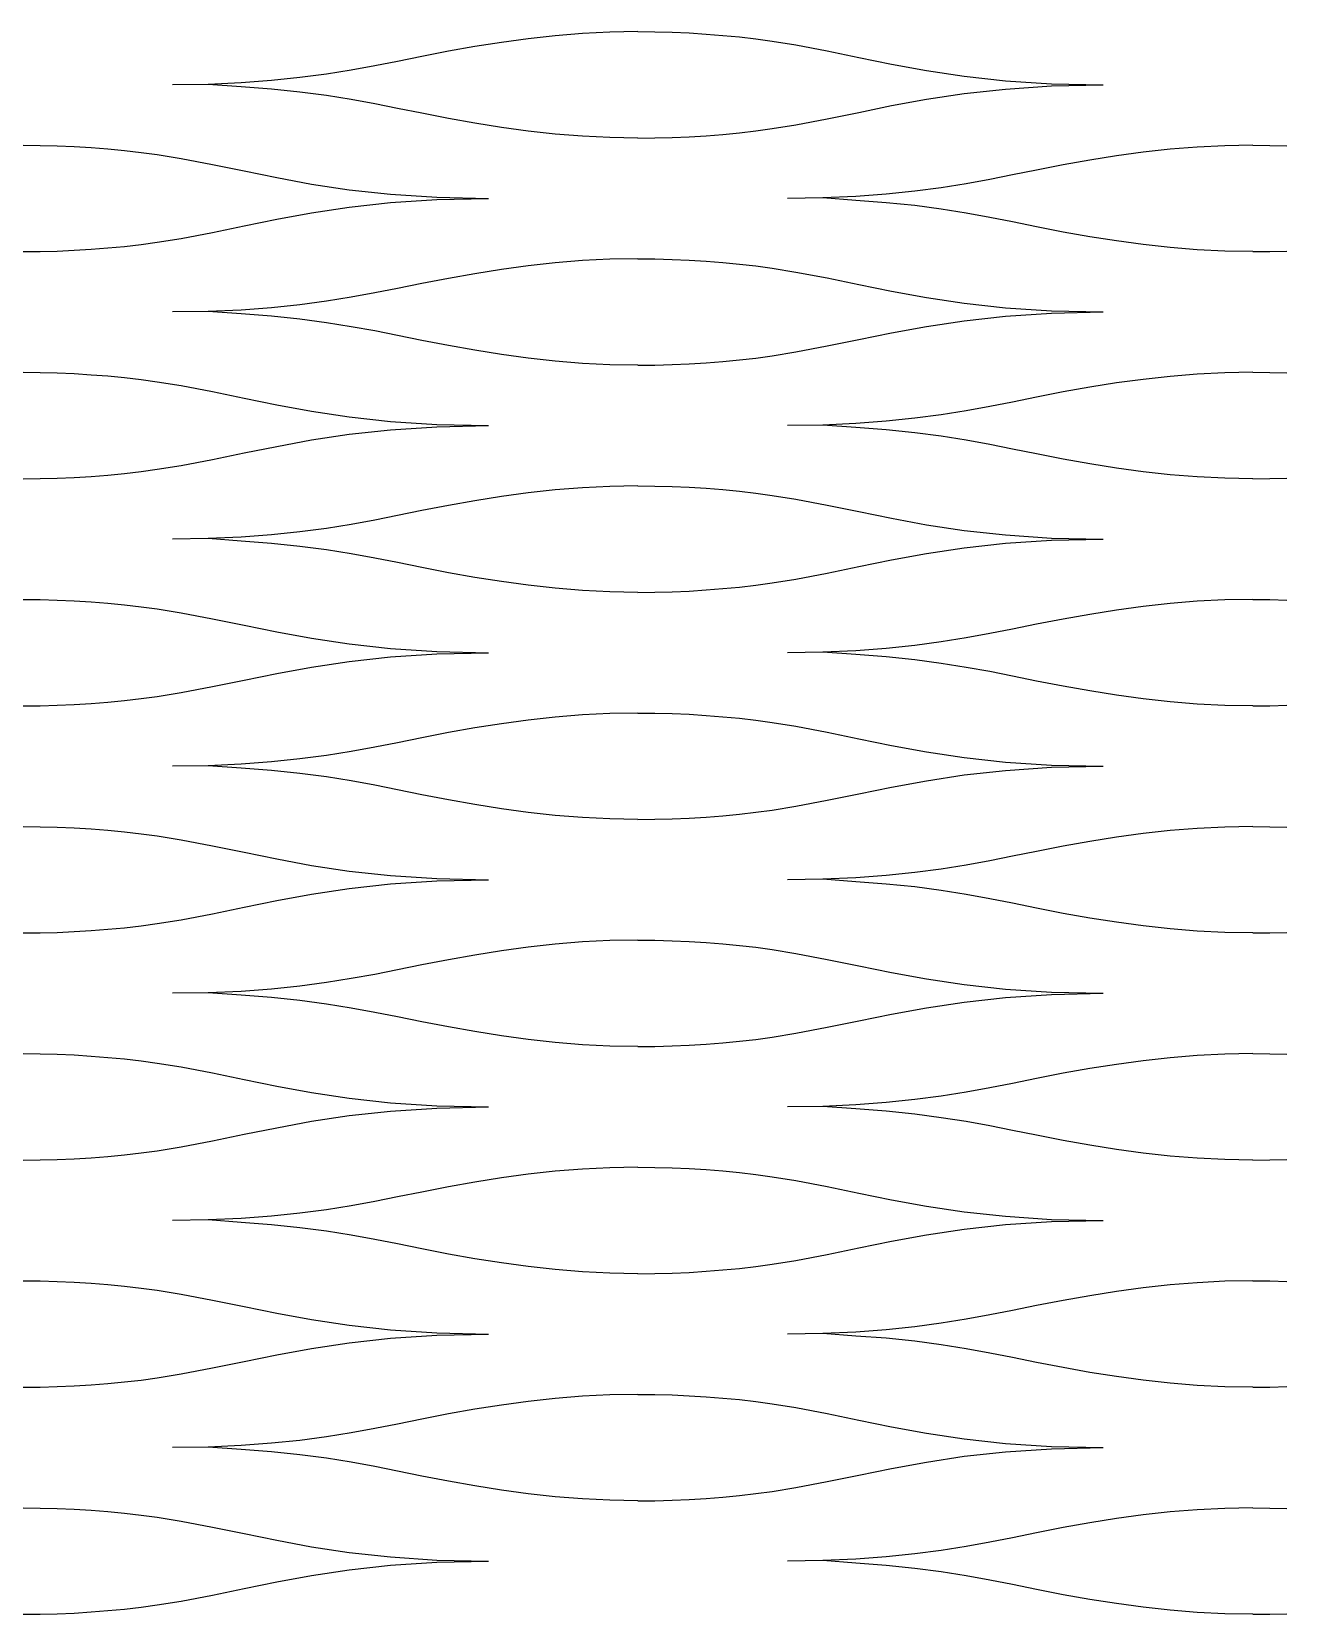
# Model space of a CAD drawing. Extents: x -52 to 52, y -74 to 74.
# Drawn here: x -25.82 to 0.71, y -0.53 to 32.92 of the extents above; entities that cross this region are included whole.
import ezdxf

# ---------------------------------------------------------------- set-up
doc = ezdxf.new("R2010")
doc.units = 0
doc.header["$MEASUREMENT"] = 0
doc.layers.get('0').update_dxf_attribs({"linetype": 'CONTINUOUS'})

msp = doc.modelspace()

# ---------------------------------------------------------------- linework, layer by layer
for p, q in [((-14.749, 32.835), (-15.318, 32.772)), ((-14.174, 32.882), (-14.749, 32.835)), ((-13.592, 32.911), (-14.174, 32.882)), ((-13, 32.921), (-13.592, 32.911)), ((-13, 32.921), (-12.639, 32.918)), ((-12.639, 32.918), (-12.278, 32.909)), ((-12.278, 32.909), (-11.918, 32.893)), ((-11.918, 32.893), (-11.56, 32.871)), ((-11.56, 32.871), (-11.205, 32.843)), ((-11.205, 32.843), (-10.854, 32.809)), ((-10.854, 32.809), (-10.506, 32.769)), ((-17.007, 32.506), (-17.569, 32.397)), ((-16.446, 32.606), (-17.007, 32.506)), ((-15.883, 32.695), (-16.446, 32.606)), ((-15.318, 32.772), (-15.883, 32.695)), ((-10.506, 32.769), (-10.163, 32.722)), ((-10.163, 32.722), (-9.659, 32.64)), ((-9.659, 32.64), (-8.996, 32.514)), ((-8.996, 32.514), (-8.328, 32.377)), ((-18.561, 32.198), (-19.061, 32.108)), ((-18.083, 32.292), (-18.561, 32.198)), ((-17.569, 32.397), (-18.083, 32.292)), ((-8.328, 32.377), (-7.636, 32.236)), ((-7.636, 32.236), (-6.901, 32.101)), ((-22.087, 31.807), (-22.839, 31.796)), ((-21.392, 31.838), (-22.087, 31.807)), ((-21.392, 31.754), (-22.087, 31.807)), ((-20.748, 31.886), (-21.392, 31.838)), ((-20.148, 31.949), (-20.748, 31.886)), ((-19.588, 32.024), (-20.148, 31.949)), ((-19.061, 32.108), (-19.588, 32.024)), ((-6.901, 32.101), (-6.105, 31.981)), ((-6.105, 31.981), (-5.229, 31.884)), ((-5.229, 31.884), (-4.254, 31.82)), ((-4.254, 31.82), (-3.161, 31.796)), ((-4.254, 31.773), (-3.161, 31.796)), ((-20.748, 31.706), (-21.392, 31.754)), ((-20.148, 31.643), (-20.748, 31.706)), ((-19.588, 31.569), (-20.148, 31.643)), ((-19.061, 31.485), (-19.588, 31.569)), ((-18.561, 31.395), (-19.061, 31.485)), ((-7.636, 31.357), (-6.901, 31.492)), ((-6.901, 31.492), (-6.105, 31.612)), ((-6.105, 31.612), (-5.229, 31.708)), ((-5.229, 31.708), (-4.254, 31.773)), ((-18.083, 31.3), (-18.561, 31.395)), ((-17.569, 31.195), (-18.083, 31.3)), ((-17.007, 31.086), (-17.569, 31.195)), ((-8.996, 31.078), (-8.328, 31.216)), ((-8.328, 31.216), (-7.636, 31.357)), ((-16.446, 30.987), (-17.007, 31.086)), ((-15.883, 30.897), (-16.446, 30.987)), ((-15.318, 30.821), (-15.883, 30.897)), ((-14.749, 30.758), (-15.318, 30.821)), ((-11.205, 30.749), (-10.854, 30.784)), ((-10.854, 30.784), (-10.506, 30.824)), ((-10.506, 30.824), (-10.163, 30.871)), ((-10.163, 30.871), (-9.659, 30.952)), ((-9.659, 30.952), (-8.996, 31.078)), ((-26, 30.521), (-25.639, 30.518)), ((-25.639, 30.518), (-25.278, 30.509)), ((-25.278, 30.509), (-24.918, 30.493)), ((-24.918, 30.493), (-24.56, 30.472)), ((-24.56, 30.472), (-24.205, 30.444)), ((-24.205, 30.444), (-23.854, 30.409)), ((-14.174, 30.711), (-14.749, 30.758)), ((-13.592, 30.682), (-14.174, 30.711)), ((-13, 30.671), (-13.592, 30.682)), ((-13, 30.671), (-12.639, 30.675)), ((-12.639, 30.675), (-12.278, 30.684)), ((-12.278, 30.684), (-11.918, 30.699)), ((-11.918, 30.699), (-11.56, 30.721)), ((-11.56, 30.721), (-11.205, 30.749)), ((-1.174, 30.482), (-1.749, 30.435)), ((-0.592, 30.511), (-1.174, 30.482)), ((0, 30.521), (-0.592, 30.511)), ((0, 30.521), (0.361, 30.518)), ((0.361, 30.518), (0.722, 30.509)), ((-23.854, 30.409), (-23.506, 30.369)), ((-23.506, 30.369), (-23.163, 30.322)), ((-23.163, 30.322), (-22.659, 30.241)), ((-22.659, 30.241), (-21.996, 30.115)), ((-21.996, 30.115), (-21.328, 29.977)), ((-4.007, 30.106), (-4.569, 29.997)), ((-3.446, 30.206), (-4.007, 30.106)), ((-2.883, 30.295), (-3.446, 30.206)), ((-2.318, 30.372), (-2.883, 30.295)), ((-1.749, 30.435), (-2.318, 30.372)), ((-21.328, 29.977), (-20.636, 29.836)), ((-20.636, 29.836), (-19.901, 29.701)), ((-5.561, 29.798), (-6.061, 29.708)), ((-5.083, 29.892), (-5.561, 29.798)), ((-4.569, 29.997), (-5.083, 29.892)), ((-19.901, 29.701), (-19.105, 29.581)), ((-19.105, 29.581), (-18.229, 29.484)), ((-18.229, 29.484), (-17.254, 29.42)), ((-8.392, 29.438), (-9.087, 29.407)), ((-7.748, 29.487), (-8.392, 29.438)), ((-7.148, 29.549), (-7.748, 29.487)), ((-6.588, 29.624), (-7.148, 29.549)), ((-6.061, 29.708), (-6.588, 29.624)), ((-19.901, 29.092), (-19.105, 29.212)), ((-19.105, 29.212), (-18.229, 29.309)), ((-18.229, 29.309), (-17.254, 29.373)), ((-17.254, 29.42), (-16.161, 29.397)), ((-17.254, 29.373), (-16.161, 29.397)), ((-9.087, 29.407), (-9.839, 29.397)), ((-8.392, 29.355), (-9.087, 29.407)), ((-7.748, 29.307), (-8.392, 29.355)), ((-7.148, 29.244), (-7.748, 29.307)), ((-6.588, 29.169), (-7.148, 29.244)), ((-6.061, 29.085), (-6.588, 29.169)), ((-21.996, 28.679), (-21.328, 28.816)), ((-21.328, 28.816), (-20.636, 28.957)), ((-20.636, 28.957), (-19.901, 29.092)), ((-5.561, 28.995), (-6.061, 29.085)), ((-5.083, 28.901), (-5.561, 28.995)), ((-4.569, 28.796), (-5.083, 28.901)), ((-4.007, 28.687), (-4.569, 28.796)), ((-23.506, 28.424), (-23.163, 28.471)), ((-23.163, 28.471), (-22.659, 28.553)), ((-22.659, 28.553), (-21.996, 28.679)), ((-3.446, 28.587), (-4.007, 28.687)), ((-2.883, 28.498), (-3.446, 28.587)), ((-2.318, 28.421), (-2.883, 28.498)), ((-26, 28.272), (-25.639, 28.275)), ((-25.639, 28.275), (-25.278, 28.284)), ((-25.278, 28.284), (-24.918, 28.3)), ((-24.918, 28.3), (-24.56, 28.322)), ((-24.56, 28.322), (-24.205, 28.35)), ((-24.205, 28.35), (-23.854, 28.384)), ((-23.854, 28.384), (-23.506, 28.424)), ((-13.592, 28.111), (-14.174, 28.082)), ((-13, 28.121), (-13.592, 28.111)), ((-13, 28.121), (-12.639, 28.118)), ((-12.639, 28.118), (-12.278, 28.109)), ((-12.278, 28.109), (-11.918, 28.093)), ((-1.749, 28.358), (-2.318, 28.421)), ((-1.174, 28.311), (-1.749, 28.358)), ((-0.592, 28.282), (-1.174, 28.311)), ((0, 28.272), (-0.592, 28.282)), ((0, 28.272), (0.361, 28.275)), ((0.361, 28.275), (0.722, 28.284)), ((-16.446, 27.806), (-17.007, 27.706)), ((-15.883, 27.895), (-16.446, 27.806)), ((-15.318, 27.972), (-15.883, 27.895)), ((-14.749, 28.035), (-15.318, 27.972)), ((-14.174, 28.082), (-14.749, 28.035)), ((-11.918, 28.093), (-11.56, 28.072)), ((-11.56, 28.072), (-11.205, 28.044)), ((-11.205, 28.044), (-10.854, 28.009)), ((-10.854, 28.009), (-10.506, 27.969)), ((-10.506, 27.969), (-10.163, 27.922)), ((-10.163, 27.922), (-9.659, 27.841)), ((-9.659, 27.841), (-8.996, 27.715)), ((-18.083, 27.492), (-18.561, 27.398)), ((-17.569, 27.597), (-18.083, 27.492)), ((-17.007, 27.706), (-17.569, 27.597)), ((-8.996, 27.715), (-8.328, 27.577)), ((-8.328, 27.577), (-7.636, 27.436)), ((-7.636, 27.436), (-6.901, 27.301)), ((-20.148, 27.149), (-20.748, 27.087)), ((-19.588, 27.224), (-20.148, 27.149)), ((-19.061, 27.308), (-19.588, 27.224)), ((-18.561, 27.398), (-19.061, 27.308)), ((-6.901, 27.301), (-6.105, 27.181)), ((-6.105, 27.181), (-5.229, 27.084)), ((-22.087, 27.007), (-22.839, 26.997)), ((-21.392, 27.038), (-22.087, 27.007)), ((-21.392, 26.955), (-22.087, 27.007)), ((-20.748, 27.087), (-21.392, 27.038)), ((-20.748, 26.907), (-21.392, 26.955)), ((-20.148, 26.844), (-20.748, 26.907)), ((-19.588, 26.769), (-20.148, 26.844)), ((-19.061, 26.685), (-19.588, 26.769)), ((-6.901, 26.692), (-6.105, 26.812)), ((-6.105, 26.812), (-5.229, 26.909)), ((-5.229, 27.084), (-4.254, 27.02)), ((-5.229, 26.909), (-4.254, 26.973)), ((-4.254, 27.02), (-3.161, 26.997)), ((-4.254, 26.973), (-3.161, 26.997)), ((-18.561, 26.595), (-19.061, 26.685)), ((-18.083, 26.501), (-18.561, 26.595)), ((-17.569, 26.396), (-18.083, 26.501)), ((-8.328, 26.416), (-7.636, 26.557)), ((-7.636, 26.557), (-6.901, 26.692)), ((-17.007, 26.287), (-17.569, 26.396)), ((-16.446, 26.187), (-17.007, 26.287)), ((-15.883, 26.098), (-16.446, 26.187)), ((-15.318, 26.021), (-15.883, 26.098)), ((-10.163, 26.071), (-9.659, 26.153)), ((-9.659, 26.153), (-8.996, 26.279)), ((-8.996, 26.279), (-8.328, 26.416)), ((-14.749, 25.958), (-15.318, 26.021)), ((-14.174, 25.911), (-14.749, 25.958)), ((-13.592, 25.882), (-14.174, 25.911)), ((-13, 25.872), (-13.592, 25.882)), ((-13, 25.872), (-12.639, 25.875)), ((-12.639, 25.875), (-12.278, 25.884)), ((-12.278, 25.884), (-11.918, 25.9)), ((-11.918, 25.9), (-11.56, 25.922)), ((-11.56, 25.922), (-11.205, 25.95)), ((-11.205, 25.95), (-10.854, 25.984)), ((-10.854, 25.984), (-10.506, 26.024)), ((-10.506, 26.024), (-10.163, 26.071)), ((-26, 25.722), (-25.639, 25.719)), ((-25.639, 25.719), (-25.278, 25.709)), ((-25.278, 25.709), (-24.918, 25.694)), ((-24.918, 25.694), (-24.56, 25.672)), ((-24.56, 25.672), (-24.205, 25.644)), ((-24.205, 25.644), (-23.854, 25.61)), ((-23.854, 25.61), (-23.506, 25.569)), ((-23.506, 25.569), (-23.163, 25.522)), ((-23.163, 25.522), (-22.659, 25.441)), ((-22.659, 25.441), (-21.996, 25.315)), ((-2.883, 25.496), (-3.446, 25.407)), ((-2.318, 25.573), (-2.883, 25.496)), ((-1.749, 25.635), (-2.318, 25.573)), ((-1.174, 25.682), (-1.749, 25.635)), ((-0.592, 25.712), (-1.174, 25.682)), ((0, 25.722), (-0.592, 25.712)), ((0, 25.722), (0.361, 25.719)), ((0.361, 25.719), (0.722, 25.709)), ((-21.996, 25.315), (-21.328, 25.177)), ((-21.328, 25.177), (-20.636, 25.036)), ((-5.083, 25.093), (-5.561, 24.999)), ((-4.569, 25.198), (-5.083, 25.093)), ((-4.007, 25.307), (-4.569, 25.198)), ((-3.446, 25.407), (-4.007, 25.307)), ((-20.636, 25.036), (-19.901, 24.902)), ((-19.901, 24.902), (-19.105, 24.782)), ((-19.105, 24.782), (-18.229, 24.685)), ((-6.588, 24.824), (-7.148, 24.75)), ((-6.061, 24.908), (-6.588, 24.824)), ((-5.561, 24.999), (-6.061, 24.908)), ((-19.105, 24.412), (-18.229, 24.509)), ((-18.229, 24.685), (-17.254, 24.62)), ((-18.229, 24.509), (-17.254, 24.573)), ((-17.254, 24.62), (-16.161, 24.597)), ((-17.254, 24.573), (-16.161, 24.597)), ((-9.087, 24.608), (-9.839, 24.597)), ((-8.392, 24.639), (-9.087, 24.608)), ((-8.392, 24.555), (-9.087, 24.608)), ((-7.748, 24.687), (-8.392, 24.639)), ((-7.748, 24.507), (-8.392, 24.555)), ((-7.148, 24.75), (-7.748, 24.687)), ((-7.148, 24.444), (-7.748, 24.507)), ((-6.588, 24.369), (-7.148, 24.444)), ((-21.328, 24.017), (-20.636, 24.157)), ((-20.636, 24.157), (-19.901, 24.292)), ((-19.901, 24.292), (-19.105, 24.412)), ((-6.061, 24.286), (-6.588, 24.369)), ((-5.561, 24.195), (-6.061, 24.286)), ((-5.083, 24.101), (-5.561, 24.195)), ((-4.569, 23.996), (-5.083, 24.101)), ((-23.163, 23.672), (-22.659, 23.753)), ((-22.659, 23.753), (-21.996, 23.879)), ((-21.996, 23.879), (-21.328, 24.017)), ((-4.007, 23.887), (-4.569, 23.996)), ((-3.446, 23.787), (-4.007, 23.887)), ((-2.883, 23.698), (-3.446, 23.787)), ((-26, 23.472), (-25.639, 23.475)), ((-25.639, 23.475), (-25.278, 23.485)), ((-25.278, 23.485), (-24.918, 23.5)), ((-24.918, 23.5), (-24.56, 23.522)), ((-24.56, 23.522), (-24.205, 23.55)), ((-24.205, 23.55), (-23.854, 23.584)), ((-23.854, 23.584), (-23.506, 23.625)), ((-23.506, 23.625), (-23.163, 23.672)), ((-2.318, 23.621), (-2.883, 23.698)), ((-1.749, 23.558), (-2.318, 23.621)), ((-1.174, 23.512), (-1.749, 23.558)), ((-0.592, 23.482), (-1.174, 23.512)), ((0, 23.472), (-0.592, 23.482)), ((0, 23.472), (0.361, 23.475)), ((0.361, 23.475), (0.722, 23.485)), ((-15.883, 23.096), (-16.446, 23.007)), ((-15.318, 23.173), (-15.883, 23.096)), ((-14.749, 23.235), (-15.318, 23.173)), ((-14.174, 23.282), (-14.749, 23.235)), ((-13.592, 23.312), (-14.174, 23.282)), ((-13, 23.322), (-13.592, 23.312)), ((-13, 23.322), (-12.639, 23.319)), ((-12.639, 23.319), (-12.278, 23.309)), ((-12.278, 23.309), (-11.918, 23.294)), ((-11.918, 23.294), (-11.56, 23.272)), ((-11.56, 23.272), (-11.205, 23.244)), ((-11.205, 23.244), (-10.854, 23.21)), ((-10.854, 23.21), (-10.506, 23.169)), ((-10.506, 23.169), (-10.163, 23.122)), ((-10.163, 23.122), (-9.659, 23.041)), ((-17.569, 22.798), (-18.083, 22.693)), ((-17.007, 22.907), (-17.569, 22.798)), ((-16.446, 23.007), (-17.007, 22.907)), ((-9.659, 23.041), (-8.996, 22.915)), ((-8.996, 22.915), (-8.328, 22.777)), ((-8.328, 22.777), (-7.636, 22.636)), ((-19.588, 22.424), (-20.148, 22.35)), ((-19.061, 22.508), (-19.588, 22.424)), ((-18.561, 22.599), (-19.061, 22.508)), ((-18.083, 22.693), (-18.561, 22.599)), ((-7.636, 22.636), (-6.901, 22.502)), ((-6.901, 22.502), (-6.105, 22.382)), ((-22.087, 22.208), (-22.839, 22.197)), ((-21.392, 22.239), (-22.087, 22.208)), ((-21.392, 22.155), (-22.087, 22.208)), ((-20.748, 22.287), (-21.392, 22.239)), ((-20.748, 22.107), (-21.392, 22.155)), ((-20.148, 22.35), (-20.748, 22.287)), ((-20.148, 22.044), (-20.748, 22.107)), ((-6.105, 22.382), (-5.229, 22.285)), ((-6.105, 22.012), (-5.229, 22.109)), ((-5.229, 22.285), (-4.254, 22.22)), ((-5.229, 22.109), (-4.254, 22.173)), ((-4.254, 22.22), (-3.161, 22.197)), ((-4.254, 22.173), (-3.161, 22.197)), ((-19.588, 21.969), (-20.148, 22.044)), ((-19.061, 21.886), (-19.588, 21.969)), ((-18.561, 21.795), (-19.061, 21.886)), ((-18.083, 21.701), (-18.561, 21.795)), ((-8.328, 21.617), (-7.636, 21.757)), ((-7.636, 21.757), (-6.901, 21.892)), ((-6.901, 21.892), (-6.105, 22.012)), ((-17.569, 21.596), (-18.083, 21.701)), ((-17.007, 21.487), (-17.569, 21.596)), ((-16.446, 21.387), (-17.007, 21.487)), ((-9.659, 21.353), (-8.996, 21.479)), ((-8.996, 21.479), (-8.328, 21.617)), ((-15.883, 21.298), (-16.446, 21.387)), ((-15.318, 21.221), (-15.883, 21.298)), ((-14.749, 21.158), (-15.318, 21.221)), ((-14.174, 21.112), (-14.749, 21.158)), ((-13.592, 21.082), (-14.174, 21.112)), ((-13, 21.072), (-13.592, 21.082)), ((-13, 21.072), (-12.639, 21.075)), ((-12.639, 21.075), (-12.278, 21.085)), ((-12.278, 21.085), (-11.918, 21.1)), ((-11.918, 21.1), (-11.56, 21.122)), ((-11.56, 21.122), (-11.205, 21.15)), ((-11.205, 21.15), (-10.854, 21.184)), ((-10.854, 21.184), (-10.506, 21.225)), ((-10.506, 21.225), (-10.163, 21.272)), ((-10.163, 21.272), (-9.659, 21.353)), ((-26, 20.922), (-25.639, 20.919)), ((-25.639, 20.919), (-25.278, 20.91)), ((-25.278, 20.91), (-24.918, 20.894)), ((-24.918, 20.894), (-24.56, 20.872)), ((-24.56, 20.872), (-24.205, 20.844)), ((-24.205, 20.844), (-23.854, 20.81)), ((-23.854, 20.81), (-23.506, 20.769)), ((-23.506, 20.769), (-23.163, 20.723)), ((-2.318, 20.773), (-2.883, 20.696)), ((-1.749, 20.836), (-2.318, 20.773)), ((-1.174, 20.882), (-1.749, 20.836)), ((-0.592, 20.912), (-1.174, 20.882)), ((0, 20.922), (-0.592, 20.912)), ((0, 20.922), (0.361, 20.919)), ((0.361, 20.919), (0.722, 20.91)), ((-23.163, 20.723), (-22.659, 20.641)), ((-22.659, 20.641), (-21.996, 20.515)), ((-21.996, 20.515), (-21.328, 20.377)), ((-4.007, 20.507), (-4.569, 20.398)), ((-3.446, 20.607), (-4.007, 20.507)), ((-2.883, 20.696), (-3.446, 20.607)), ((-21.328, 20.377), (-20.636, 20.237)), ((-20.636, 20.237), (-19.901, 20.102)), ((-19.901, 20.102), (-19.105, 19.982)), ((-6.061, 20.109), (-6.588, 20.025)), ((-5.561, 20.199), (-6.061, 20.109)), ((-5.083, 20.293), (-5.561, 20.199)), ((-4.569, 20.398), (-5.083, 20.293)), ((-19.105, 19.982), (-18.229, 19.885)), ((-18.229, 19.885), (-17.254, 19.821)), ((-18.229, 19.709), (-17.254, 19.774)), ((-17.254, 19.821), (-16.161, 19.797)), ((-17.254, 19.774), (-16.161, 19.797)), ((-9.087, 19.808), (-9.839, 19.797)), ((-8.392, 19.839), (-9.087, 19.808)), ((-8.392, 19.755), (-9.087, 19.808)), ((-7.748, 19.887), (-8.392, 19.839)), ((-7.748, 19.707), (-8.392, 19.755)), ((-7.148, 19.95), (-7.748, 19.887)), ((-6.588, 20.025), (-7.148, 19.95)), ((-20.636, 19.358), (-19.901, 19.492)), ((-19.901, 19.492), (-19.105, 19.613)), ((-19.105, 19.613), (-18.229, 19.709)), ((-7.148, 19.644), (-7.748, 19.707)), ((-6.588, 19.57), (-7.148, 19.644)), ((-6.061, 19.486), (-6.588, 19.57)), ((-5.561, 19.396), (-6.061, 19.486)), ((-22.659, 18.953), (-21.996, 19.079)), ((-21.996, 19.079), (-21.328, 19.217)), ((-21.328, 19.217), (-20.636, 19.358)), ((-5.083, 19.301), (-5.561, 19.396)), ((-4.569, 19.196), (-5.083, 19.301)), ((-4.007, 19.087), (-4.569, 19.196)), ((-3.446, 18.988), (-4.007, 19.087)), ((-24.56, 18.722), (-24.205, 18.75)), ((-24.205, 18.75), (-23.854, 18.785)), ((-23.854, 18.785), (-23.506, 18.825)), ((-23.506, 18.825), (-23.163, 18.872)), ((-23.163, 18.872), (-22.659, 18.953)), ((-2.883, 18.898), (-3.446, 18.988)), ((-2.318, 18.821), (-2.883, 18.898)), ((-1.749, 18.759), (-2.318, 18.821)), ((-1.174, 18.712), (-1.749, 18.759)), ((-26, 18.672), (-25.639, 18.676)), ((-25.639, 18.676), (-25.278, 18.685)), ((-25.278, 18.685), (-24.918, 18.7)), ((-24.918, 18.7), (-24.56, 18.722)), ((-14.749, 18.436), (-15.318, 18.373)), ((-14.174, 18.482), (-14.749, 18.436)), ((-13.592, 18.512), (-14.174, 18.482)), ((-13, 18.522), (-13.592, 18.512)), ((-13, 18.522), (-12.639, 18.519)), ((-12.639, 18.519), (-12.278, 18.51)), ((-12.278, 18.51), (-11.918, 18.494)), ((-11.918, 18.494), (-11.56, 18.472)), ((-11.56, 18.472), (-11.205, 18.444)), ((-11.205, 18.444), (-10.854, 18.41)), ((-10.854, 18.41), (-10.506, 18.369)), ((-0.592, 18.683), (-1.174, 18.712)), ((0, 18.672), (-0.592, 18.683)), ((0, 18.672), (0.361, 18.676)), ((0.361, 18.676), (0.722, 18.685)), ((-17.007, 18.107), (-17.569, 17.998)), ((-16.446, 18.207), (-17.007, 18.107)), ((-15.883, 18.296), (-16.446, 18.207)), ((-15.318, 18.373), (-15.883, 18.296)), ((-10.506, 18.369), (-10.163, 18.323)), ((-10.163, 18.323), (-9.659, 18.241)), ((-9.659, 18.241), (-8.996, 18.115)), ((-8.996, 18.115), (-8.328, 17.977)), ((-18.561, 17.799), (-19.061, 17.709)), ((-18.083, 17.893), (-18.561, 17.799)), ((-17.569, 17.998), (-18.083, 17.893)), ((-8.328, 17.977), (-7.636, 17.837)), ((-7.636, 17.837), (-6.901, 17.702)), ((-22.087, 17.408), (-22.839, 17.397)), ((-21.392, 17.439), (-22.087, 17.408)), ((-21.392, 17.355), (-22.087, 17.408)), ((-20.748, 17.487), (-21.392, 17.439)), ((-20.148, 17.55), (-20.748, 17.487)), ((-19.588, 17.625), (-20.148, 17.55)), ((-19.061, 17.709), (-19.588, 17.625)), ((-6.901, 17.702), (-6.105, 17.582)), ((-6.105, 17.582), (-5.229, 17.485)), ((-5.229, 17.485), (-4.254, 17.421)), ((-4.254, 17.421), (-3.161, 17.397)), ((-4.254, 17.374), (-3.161, 17.397)), ((-20.748, 17.307), (-21.392, 17.355)), ((-20.148, 17.244), (-20.748, 17.307)), ((-19.588, 17.17), (-20.148, 17.244)), ((-19.061, 17.086), (-19.588, 17.17)), ((-18.561, 16.996), (-19.061, 17.086)), ((-7.636, 16.958), (-6.901, 17.092)), ((-6.901, 17.092), (-6.105, 17.213)), ((-6.105, 17.213), (-5.229, 17.309)), ((-5.229, 17.309), (-4.254, 17.374)), ((-18.083, 16.901), (-18.561, 16.996)), ((-17.569, 16.796), (-18.083, 16.901)), ((-17.007, 16.687), (-17.569, 16.796)), ((-8.996, 16.679), (-8.328, 16.817)), ((-8.328, 16.817), (-7.636, 16.958)), ((-16.446, 16.588), (-17.007, 16.687)), ((-15.883, 16.498), (-16.446, 16.588)), ((-15.318, 16.421), (-15.883, 16.498)), ((-14.749, 16.359), (-15.318, 16.421)), ((-10.854, 16.385), (-10.506, 16.425)), ((-10.506, 16.425), (-10.163, 16.472)), ((-10.163, 16.472), (-9.659, 16.553)), ((-9.659, 16.553), (-8.996, 16.679)), ((-26, 16.122), (-25.639, 16.119)), ((-25.639, 16.119), (-25.278, 16.11)), ((-25.278, 16.11), (-24.918, 16.094)), ((-24.918, 16.094), (-24.56, 16.073)), ((-24.56, 16.073), (-24.205, 16.045)), ((-14.174, 16.312), (-14.749, 16.359)), ((-13.592, 16.283), (-14.174, 16.312)), ((-13, 16.272), (-13.592, 16.283)), ((-13, 16.272), (-12.639, 16.276)), ((-12.639, 16.276), (-12.278, 16.285)), ((-12.278, 16.285), (-11.918, 16.3)), ((-11.918, 16.3), (-11.56, 16.322)), ((-11.56, 16.322), (-11.205, 16.35)), ((-11.205, 16.35), (-10.854, 16.385)), ((-1.174, 16.083), (-1.749, 16.036)), ((-0.592, 16.112), (-1.174, 16.083)), ((0, 16.122), (-0.592, 16.112)), ((0, 16.122), (0.361, 16.119)), ((0.361, 16.119), (0.722, 16.11)), ((-24.205, 16.045), (-23.854, 16.01)), ((-23.854, 16.01), (-23.506, 15.97)), ((-23.506, 15.97), (-23.163, 15.923)), ((-23.163, 15.923), (-22.659, 15.842)), ((-22.659, 15.842), (-21.996, 15.716)), ((-3.446, 15.807), (-4.007, 15.707)), ((-2.883, 15.896), (-3.446, 15.807)), ((-2.318, 15.973), (-2.883, 15.896)), ((-1.749, 16.036), (-2.318, 15.973)), ((-21.996, 15.716), (-21.328, 15.578)), ((-21.328, 15.578), (-20.636, 15.437)), ((-20.636, 15.437), (-19.901, 15.302)), ((-5.561, 15.399), (-6.061, 15.309)), ((-5.083, 15.493), (-5.561, 15.399)), ((-4.569, 15.598), (-5.083, 15.493)), ((-4.007, 15.707), (-4.569, 15.598)), ((-19.901, 15.302), (-19.105, 15.182)), ((-19.105, 15.182), (-18.229, 15.085)), ((-18.229, 15.085), (-17.254, 15.021)), ((-7.748, 15.088), (-8.392, 15.039)), ((-7.148, 15.15), (-7.748, 15.088)), ((-6.588, 15.225), (-7.148, 15.15)), ((-6.061, 15.309), (-6.588, 15.225)), ((-19.901, 14.693), (-19.105, 14.813)), ((-19.105, 14.813), (-18.229, 14.91)), ((-18.229, 14.91), (-17.254, 14.974)), ((-17.254, 15.021), (-16.161, 14.998)), ((-17.254, 14.974), (-16.161, 14.998)), ((-9.087, 15.008), (-9.839, 14.998)), ((-8.392, 15.039), (-9.087, 15.008)), ((-8.392, 14.956), (-9.087, 15.008)), ((-7.748, 14.908), (-8.392, 14.956)), ((-7.148, 14.845), (-7.748, 14.908)), ((-6.588, 14.77), (-7.148, 14.845)), ((-6.061, 14.686), (-6.588, 14.77)), ((-21.996, 14.28), (-21.328, 14.417)), ((-21.328, 14.417), (-20.636, 14.558)), ((-20.636, 14.558), (-19.901, 14.693)), ((-5.561, 14.596), (-6.061, 14.686)), ((-5.083, 14.502), (-5.561, 14.596)), ((-4.569, 14.397), (-5.083, 14.502)), ((-4.007, 14.288), (-4.569, 14.397)), ((-23.506, 14.025), (-23.163, 14.072)), ((-23.163, 14.072), (-22.659, 14.154)), ((-22.659, 14.154), (-21.996, 14.28)), ((-3.446, 14.188), (-4.007, 14.288)), ((-2.883, 14.099), (-3.446, 14.188)), ((-2.318, 14.022), (-2.883, 14.099)), ((-26, 13.873), (-25.639, 13.876)), ((-25.639, 13.876), (-25.278, 13.885)), ((-25.278, 13.885), (-24.918, 13.901)), ((-24.918, 13.901), (-24.56, 13.923)), ((-24.56, 13.923), (-24.205, 13.951)), ((-24.205, 13.951), (-23.854, 13.985)), ((-23.854, 13.985), (-23.506, 14.025)), ((-13, 13.722), (-13.592, 13.712)), ((-13, 13.722), (-12.639, 13.719)), ((-12.639, 13.719), (-12.278, 13.71)), ((-1.749, 13.959), (-2.318, 14.022)), ((-1.174, 13.912), (-1.749, 13.959)), ((-0.592, 13.883), (-1.174, 13.912)), ((0, 13.873), (-0.592, 13.883)), ((0, 13.873), (0.361, 13.876)), ((0.361, 13.876), (0.722, 13.885)), ((-16.446, 13.407), (-17.007, 13.307)), ((-15.883, 13.496), (-16.446, 13.407)), ((-15.318, 13.573), (-15.883, 13.496)), ((-14.749, 13.636), (-15.318, 13.573)), ((-14.174, 13.683), (-14.749, 13.636)), ((-13.592, 13.712), (-14.174, 13.683)), ((-12.278, 13.71), (-11.918, 13.694)), ((-11.918, 13.694), (-11.56, 13.673)), ((-11.56, 13.673), (-11.205, 13.645)), ((-11.205, 13.645), (-10.854, 13.61)), ((-10.854, 13.61), (-10.506, 13.57)), ((-10.506, 13.57), (-10.163, 13.523)), ((-10.163, 13.523), (-9.659, 13.442)), ((-9.659, 13.442), (-8.996, 13.316)), ((-18.083, 13.093), (-18.561, 12.999)), ((-17.569, 13.198), (-18.083, 13.093)), ((-17.007, 13.307), (-17.569, 13.198)), ((-8.996, 13.316), (-8.328, 13.178)), ((-8.328, 13.178), (-7.636, 13.037)), ((-20.148, 12.75), (-20.748, 12.688)), ((-19.588, 12.825), (-20.148, 12.75)), ((-19.061, 12.909), (-19.588, 12.825)), ((-18.561, 12.999), (-19.061, 12.909)), ((-7.636, 13.037), (-6.901, 12.902)), ((-6.901, 12.902), (-6.105, 12.782)), ((-6.105, 12.782), (-5.229, 12.685)), ((-22.087, 12.608), (-22.839, 12.598)), ((-21.392, 12.639), (-22.087, 12.608)), ((-21.392, 12.556), (-22.087, 12.608)), ((-20.748, 12.688), (-21.392, 12.639)), ((-20.748, 12.508), (-21.392, 12.556)), ((-20.148, 12.445), (-20.748, 12.508)), ((-19.588, 12.37), (-20.148, 12.445)), ((-6.901, 12.293), (-6.105, 12.413)), ((-6.105, 12.413), (-5.229, 12.51)), ((-5.229, 12.685), (-4.254, 12.621)), ((-5.229, 12.51), (-4.254, 12.574)), ((-4.254, 12.621), (-3.161, 12.598)), ((-4.254, 12.574), (-3.161, 12.598)), ((-19.061, 12.286), (-19.588, 12.37)), ((-18.561, 12.196), (-19.061, 12.286)), ((-18.083, 12.102), (-18.561, 12.196)), ((-17.569, 11.997), (-18.083, 12.102)), ((-8.328, 12.017), (-7.636, 12.158)), ((-7.636, 12.158), (-6.901, 12.293)), ((-17.007, 11.888), (-17.569, 11.997)), ((-16.446, 11.788), (-17.007, 11.888)), ((-15.883, 11.699), (-16.446, 11.788)), ((-10.163, 11.672), (-9.659, 11.754)), ((-9.659, 11.754), (-8.996, 11.88)), ((-8.996, 11.88), (-8.328, 12.017)), ((-15.318, 11.622), (-15.883, 11.699)), ((-14.749, 11.559), (-15.318, 11.622)), ((-14.174, 11.512), (-14.749, 11.559)), ((-13.592, 11.483), (-14.174, 11.512)), ((-13, 11.473), (-13.592, 11.483)), ((-13, 11.473), (-12.639, 11.476)), ((-12.639, 11.476), (-12.278, 11.485)), ((-12.278, 11.485), (-11.918, 11.501)), ((-11.918, 11.501), (-11.56, 11.523)), ((-11.56, 11.523), (-11.205, 11.551)), ((-11.205, 11.551), (-10.854, 11.585)), ((-10.854, 11.585), (-10.506, 11.625)), ((-10.506, 11.625), (-10.163, 11.672)), ((-26, 11.323), (-25.639, 11.32)), ((-25.639, 11.32), (-25.278, 11.31)), ((-25.278, 11.31), (-24.918, 11.295)), ((-24.918, 11.295), (-24.56, 11.273)), ((-24.56, 11.273), (-24.205, 11.245)), ((-24.205, 11.245), (-23.854, 11.211)), ((-23.854, 11.211), (-23.506, 11.17)), ((-23.506, 11.17), (-23.163, 11.123)), ((-23.163, 11.123), (-22.659, 11.042)), ((-22.659, 11.042), (-21.996, 10.916)), ((-2.883, 11.097), (-3.446, 11.008)), ((-2.318, 11.174), (-2.883, 11.097)), ((-1.749, 11.236), (-2.318, 11.174)), ((-1.174, 11.283), (-1.749, 11.236)), ((-0.592, 11.313), (-1.174, 11.283)), ((0, 11.323), (-0.592, 11.313)), ((0, 11.323), (0.361, 11.32)), ((0.361, 11.32), (0.722, 11.31)), ((-21.996, 10.916), (-21.328, 10.778)), ((-21.328, 10.778), (-20.636, 10.637)), ((-4.569, 10.799), (-5.083, 10.694)), ((-4.007, 10.908), (-4.569, 10.799)), ((-3.446, 11.008), (-4.007, 10.908)), ((-20.636, 10.637), (-19.901, 10.503)), ((-19.901, 10.503), (-19.105, 10.382)), ((-19.105, 10.382), (-18.229, 10.286)), ((-6.588, 10.425), (-7.148, 10.351)), ((-6.061, 10.509), (-6.588, 10.425)), ((-5.561, 10.6), (-6.061, 10.509)), ((-5.083, 10.694), (-5.561, 10.6)), ((-19.105, 10.013), (-18.229, 10.11)), ((-18.229, 10.286), (-17.254, 10.221)), ((-18.229, 10.11), (-17.254, 10.174)), ((-17.254, 10.221), (-16.161, 10.198)), ((-17.254, 10.174), (-16.161, 10.198)), ((-9.087, 10.209), (-9.839, 10.198)), ((-8.392, 10.24), (-9.087, 10.209)), ((-8.392, 10.156), (-9.087, 10.209)), ((-7.748, 10.288), (-8.392, 10.24)), ((-7.748, 10.108), (-8.392, 10.156)), ((-7.148, 10.351), (-7.748, 10.288)), ((-7.148, 10.045), (-7.748, 10.108)), ((-6.588, 9.97), (-7.148, 10.045)), ((-21.328, 9.618), (-20.636, 9.758)), ((-20.636, 9.758), (-19.901, 9.893)), ((-19.901, 9.893), (-19.105, 10.013)), ((-6.061, 9.887), (-6.588, 9.97)), ((-5.561, 9.796), (-6.061, 9.887)), ((-5.083, 9.702), (-5.561, 9.796)), ((-4.569, 9.597), (-5.083, 9.702)), ((-22.659, 9.354), (-21.996, 9.48)), ((-21.996, 9.48), (-21.328, 9.618)), ((-4.007, 9.488), (-4.569, 9.597)), ((-3.446, 9.388), (-4.007, 9.488)), ((-2.883, 9.299), (-3.446, 9.388)), ((-26, 9.073), (-25.639, 9.076)), ((-25.639, 9.076), (-25.278, 9.085)), ((-25.278, 9.085), (-24.918, 9.101)), ((-24.918, 9.101), (-24.56, 9.123)), ((-24.56, 9.123), (-24.205, 9.151)), ((-24.205, 9.151), (-23.854, 9.185)), ((-23.854, 9.185), (-23.506, 9.226)), ((-23.506, 9.226), (-23.163, 9.272)), ((-23.163, 9.272), (-22.659, 9.354)), ((-2.318, 9.222), (-2.883, 9.299)), ((-1.749, 9.159), (-2.318, 9.222)), ((-1.174, 9.113), (-1.749, 9.159)), ((-0.592, 9.083), (-1.174, 9.113)), ((0, 9.073), (-0.592, 9.083)), ((0, 9.073), (0.361, 9.076)), ((0.361, 9.076), (0.722, 9.085)), ((-15.883, 8.697), (-16.446, 8.608)), ((-15.318, 8.774), (-15.883, 8.697)), ((-14.749, 8.836), (-15.318, 8.774)), ((-14.174, 8.883), (-14.749, 8.836)), ((-13.592, 8.913), (-14.174, 8.883)), ((-13, 8.923), (-13.592, 8.913)), ((-13, 8.923), (-12.639, 8.92)), ((-12.639, 8.92), (-12.278, 8.91)), ((-12.278, 8.91), (-11.918, 8.895)), ((-11.918, 8.895), (-11.56, 8.873)), ((-11.56, 8.873), (-11.205, 8.845)), ((-11.205, 8.845), (-10.854, 8.811)), ((-10.854, 8.811), (-10.506, 8.77)), ((-10.506, 8.77), (-10.163, 8.723)), ((-10.163, 8.723), (-9.659, 8.642)), ((-17.569, 8.399), (-18.083, 8.294)), ((-17.007, 8.508), (-17.569, 8.399)), ((-16.446, 8.608), (-17.007, 8.508)), ((-9.659, 8.642), (-8.996, 8.516)), ((-8.996, 8.516), (-8.328, 8.378)), ((-8.328, 8.378), (-7.636, 8.237)), ((-19.061, 8.109), (-19.588, 8.025)), ((-18.561, 8.2), (-19.061, 8.109)), ((-18.083, 8.294), (-18.561, 8.2)), ((-7.636, 8.237), (-6.901, 8.103)), ((-6.901, 8.103), (-6.105, 7.982)), ((-22.087, 7.809), (-22.839, 7.798)), ((-21.392, 7.84), (-22.087, 7.809)), ((-21.392, 7.756), (-22.087, 7.809)), ((-20.748, 7.888), (-21.392, 7.84)), ((-20.748, 7.708), (-21.392, 7.756)), ((-20.148, 7.951), (-20.748, 7.888)), ((-20.148, 7.645), (-20.748, 7.708)), ((-19.588, 8.025), (-20.148, 7.951)), ((-6.105, 7.982), (-5.229, 7.886)), ((-6.105, 7.613), (-5.229, 7.71)), ((-5.229, 7.886), (-4.254, 7.821)), ((-5.229, 7.71), (-4.254, 7.774)), ((-4.254, 7.821), (-3.161, 7.798)), ((-4.254, 7.774), (-3.161, 7.798)), ((-19.588, 7.57), (-20.148, 7.645)), ((-19.061, 7.487), (-19.588, 7.57)), ((-18.561, 7.396), (-19.061, 7.487)), ((-18.083, 7.302), (-18.561, 7.396)), ((-7.636, 7.358), (-6.901, 7.493)), ((-6.901, 7.493), (-6.105, 7.613)), ((-17.569, 7.197), (-18.083, 7.302)), ((-17.007, 7.088), (-17.569, 7.197)), ((-16.446, 6.988), (-17.007, 7.088)), ((-9.659, 6.954), (-8.996, 7.08)), ((-8.996, 7.08), (-8.328, 7.218)), ((-8.328, 7.218), (-7.636, 7.358)), ((-15.883, 6.899), (-16.446, 6.988)), ((-15.318, 6.822), (-15.883, 6.899)), ((-14.749, 6.759), (-15.318, 6.822)), ((-14.174, 6.713), (-14.749, 6.759)), ((-13.592, 6.683), (-14.174, 6.713)), ((-12.278, 6.685), (-11.918, 6.701)), ((-11.918, 6.701), (-11.56, 6.723)), ((-11.56, 6.723), (-11.205, 6.751)), ((-11.205, 6.751), (-10.854, 6.785)), ((-10.854, 6.785), (-10.506, 6.826)), ((-10.506, 6.826), (-10.163, 6.872)), ((-10.163, 6.872), (-9.659, 6.954)), ((-26, 6.523), (-25.639, 6.52)), ((-25.639, 6.52), (-25.278, 6.511)), ((-25.278, 6.511), (-24.918, 6.495)), ((-24.918, 6.495), (-24.56, 6.473)), ((-24.56, 6.473), (-24.205, 6.445)), ((-24.205, 6.445), (-23.854, 6.411)), ((-23.854, 6.411), (-23.506, 6.37)), ((-23.506, 6.37), (-23.163, 6.324)), ((-13, 6.673), (-13.592, 6.683)), ((-13, 6.673), (-12.639, 6.676)), ((-12.639, 6.676), (-12.278, 6.685)), ((-2.318, 6.374), (-2.883, 6.297)), ((-1.749, 6.437), (-2.318, 6.374)), ((-1.174, 6.483), (-1.749, 6.437)), ((-0.592, 6.513), (-1.174, 6.483)), ((0, 6.523), (-0.592, 6.513)), ((0, 6.523), (0.361, 6.52)), ((0.361, 6.52), (0.722, 6.511)), ((-23.163, 6.324), (-22.659, 6.242)), ((-22.659, 6.242), (-21.996, 6.116)), ((-21.996, 6.116), (-21.328, 5.978)), ((-4.007, 6.108), (-4.569, 5.999)), ((-3.446, 6.208), (-4.007, 6.108)), ((-2.883, 6.297), (-3.446, 6.208)), ((-21.328, 5.978), (-20.636, 5.838)), ((-20.636, 5.838), (-19.901, 5.703)), ((-19.901, 5.703), (-19.105, 5.583)), ((-6.061, 5.71), (-6.588, 5.626)), ((-5.561, 5.8), (-6.061, 5.71)), ((-5.083, 5.894), (-5.561, 5.8)), ((-4.569, 5.999), (-5.083, 5.894)), ((-19.105, 5.583), (-18.229, 5.486)), ((-18.229, 5.486), (-17.254, 5.422)), ((-18.229, 5.31), (-17.254, 5.375)), ((-17.254, 5.422), (-16.161, 5.398)), ((-17.254, 5.375), (-16.161, 5.398)), ((-9.087, 5.409), (-9.839, 5.398)), ((-8.392, 5.44), (-9.087, 5.409)), ((-8.392, 5.356), (-9.087, 5.409)), ((-7.748, 5.488), (-8.392, 5.44)), ((-7.748, 5.308), (-8.392, 5.356)), ((-7.148, 5.551), (-7.748, 5.488)), ((-6.588, 5.626), (-7.148, 5.551)), ((-20.636, 4.959), (-19.901, 5.093)), ((-19.901, 5.093), (-19.105, 5.214)), ((-19.105, 5.214), (-18.229, 5.31)), ((-7.148, 5.245), (-7.748, 5.308)), ((-6.588, 5.171), (-7.148, 5.245)), ((-6.061, 5.087), (-6.588, 5.171)), ((-5.561, 4.996), (-6.061, 5.087)), ((-21.996, 4.68), (-21.328, 4.818)), ((-21.328, 4.818), (-20.636, 4.959)), ((-5.083, 4.902), (-5.561, 4.996)), ((-4.569, 4.797), (-5.083, 4.902)), ((-4.007, 4.688), (-4.569, 4.797)), ((-3.446, 4.588), (-4.007, 4.688)), ((-24.56, 4.323), (-24.205, 4.351)), ((-24.205, 4.351), (-23.854, 4.386)), ((-23.854, 4.386), (-23.506, 4.426)), ((-23.506, 4.426), (-23.163, 4.473)), ((-23.163, 4.473), (-22.659, 4.554)), ((-22.659, 4.554), (-21.996, 4.68)), ((-2.883, 4.499), (-3.446, 4.588)), ((-2.318, 4.422), (-2.883, 4.499)), ((-1.749, 4.36), (-2.318, 4.422)), ((-1.174, 4.313), (-1.749, 4.36)), ((-26, 4.273), (-25.639, 4.276)), ((-25.639, 4.276), (-25.278, 4.286)), ((-25.278, 4.286), (-24.918, 4.301)), ((-24.918, 4.301), (-24.56, 4.323)), ((-14.749, 4.037), (-15.318, 3.974)), ((-14.174, 4.083), (-14.749, 4.037)), ((-13.592, 4.113), (-14.174, 4.083)), ((-13, 4.123), (-13.592, 4.113)), ((-13, 4.123), (-12.639, 4.12)), ((-12.639, 4.12), (-12.278, 4.111)), ((-12.278, 4.111), (-11.918, 4.095)), ((-11.918, 4.095), (-11.56, 4.073)), ((-11.56, 4.073), (-11.205, 4.045)), ((-11.205, 4.045), (-10.854, 4.011)), ((-0.592, 4.284), (-1.174, 4.313)), ((0, 4.273), (-0.592, 4.284)), ((0, 4.273), (0.361, 4.276)), ((0.361, 4.276), (0.722, 4.286)), ((-17.007, 3.708), (-17.569, 3.599)), ((-16.446, 3.808), (-17.007, 3.708)), ((-15.883, 3.897), (-16.446, 3.808)), ((-15.318, 3.974), (-15.883, 3.897)), ((-10.854, 4.011), (-10.506, 3.97)), ((-10.506, 3.97), (-10.163, 3.924)), ((-10.163, 3.924), (-9.659, 3.842)), ((-9.659, 3.842), (-8.996, 3.716)), ((-8.996, 3.716), (-8.328, 3.578)), ((-18.561, 3.4), (-19.061, 3.31)), ((-18.083, 3.494), (-18.561, 3.4)), ((-17.569, 3.599), (-18.083, 3.494)), ((-8.328, 3.578), (-7.636, 3.438)), ((-7.636, 3.438), (-6.901, 3.303)), ((-21.392, 3.04), (-22.087, 3.009)), ((-20.748, 3.088), (-21.392, 3.04)), ((-20.148, 3.151), (-20.748, 3.088)), ((-19.588, 3.226), (-20.148, 3.151)), ((-19.061, 3.31), (-19.588, 3.226)), ((-6.901, 3.303), (-6.105, 3.183)), ((-6.105, 3.183), (-5.229, 3.086)), ((-5.229, 3.086), (-4.254, 3.022)), ((-4.254, 3.022), (-3.161, 2.998)), ((-22.087, 3.009), (-22.839, 2.998)), ((-21.392, 2.956), (-22.087, 3.009)), ((-20.748, 2.908), (-21.392, 2.956)), ((-20.148, 2.845), (-20.748, 2.908)), ((-19.588, 2.771), (-20.148, 2.845)), ((-19.061, 2.687), (-19.588, 2.771)), ((-18.561, 2.596), (-19.061, 2.687)), ((-7.636, 2.559), (-6.901, 2.693)), ((-6.901, 2.693), (-6.105, 2.814)), ((-6.105, 2.814), (-5.229, 2.91)), ((-5.229, 2.91), (-4.254, 2.975)), ((-4.254, 2.975), (-3.161, 2.998)), ((-18.083, 2.502), (-18.561, 2.596)), ((-17.569, 2.397), (-18.083, 2.502)), ((-17.007, 2.288), (-17.569, 2.397)), ((-8.996, 2.28), (-8.328, 2.418)), ((-8.328, 2.418), (-7.636, 2.559)), ((-16.446, 2.188), (-17.007, 2.288)), ((-15.883, 2.099), (-16.446, 2.188)), ((-15.318, 2.022), (-15.883, 2.099)), ((-14.749, 1.96), (-15.318, 2.022)), ((-10.854, 1.986), (-10.506, 2.026)), ((-10.506, 2.026), (-10.163, 2.073)), ((-10.163, 2.073), (-9.659, 2.154)), ((-9.659, 2.154), (-8.996, 2.28)), ((-26, 1.723), (-25.639, 1.72)), ((-25.639, 1.72), (-25.278, 1.711)), ((-25.278, 1.711), (-24.918, 1.695)), ((-24.918, 1.695), (-24.56, 1.674)), ((-24.56, 1.674), (-24.205, 1.645)), ((-14.174, 1.913), (-14.749, 1.96)), ((-13.592, 1.884), (-14.174, 1.913)), ((-13, 1.873), (-13.592, 1.884)), ((-13, 1.873), (-12.639, 1.876)), ((-12.639, 1.876), (-12.278, 1.886)), ((-12.278, 1.886), (-11.918, 1.901)), ((-11.918, 1.901), (-11.56, 1.923)), ((-11.56, 1.923), (-11.205, 1.951)), ((-11.205, 1.951), (-10.854, 1.986)), ((-1.174, 1.684), (-1.749, 1.637)), ((-0.592, 1.713), (-1.174, 1.684)), ((0, 1.723), (-0.592, 1.713)), ((0, 1.723), (0.361, 1.72)), ((0.361, 1.72), (0.722, 1.711)), ((-24.205, 1.645), (-23.854, 1.611)), ((-23.854, 1.611), (-23.506, 1.571)), ((-23.506, 1.571), (-23.163, 1.524)), ((-23.163, 1.524), (-22.659, 1.442)), ((-22.659, 1.442), (-21.996, 1.316)), ((-3.446, 1.408), (-4.007, 1.308)), ((-2.883, 1.497), (-3.446, 1.408)), ((-2.318, 1.574), (-2.883, 1.497)), ((-1.749, 1.637), (-2.318, 1.574)), ((-21.996, 1.316), (-21.328, 1.179)), ((-21.328, 1.179), (-20.636, 1.038)), ((-20.636, 1.038), (-19.901, 0.903)), ((-5.083, 1.094), (-5.561, 1)), ((-4.569, 1.199), (-5.083, 1.094)), ((-4.007, 1.308), (-4.569, 1.199)), ((-19.901, 0.903), (-19.105, 0.783)), ((-19.105, 0.783), (-18.229, 0.686)), ((-18.229, 0.686), (-17.254, 0.622)), ((-7.748, 0.689), (-8.392, 0.64)), ((-7.148, 0.751), (-7.748, 0.689)), ((-6.588, 0.826), (-7.148, 0.751)), ((-6.061, 0.91), (-6.588, 0.826)), ((-5.561, 1), (-6.061, 0.91)), ((-19.901, 0.294), (-19.105, 0.414)), ((-19.105, 0.414), (-18.229, 0.511)), ((-18.229, 0.511), (-17.254, 0.575)), ((-17.254, 0.622), (-16.161, 0.598)), ((-17.254, 0.575), (-16.161, 0.598)), ((-9.087, 0.609), (-9.839, 0.598)), ((-8.392, 0.64), (-9.087, 0.609)), ((-8.392, 0.557), (-9.087, 0.609)), ((-7.748, 0.508), (-8.392, 0.557)), ((-7.148, 0.446), (-7.748, 0.508)), ((-6.588, 0.371), (-7.148, 0.446)), ((-6.061, 0.287), (-6.588, 0.371)), ((-21.996, -0.119), (-21.328, 0.018)), ((-21.328, 0.018), (-20.636, 0.159)), ((-20.636, 0.159), (-19.901, 0.294)), ((-5.561, 0.197), (-6.061, 0.287)), ((-5.083, 0.103), (-5.561, 0.197)), ((-4.569, -0.002), (-5.083, 0.103)), ((-23.506, -0.374), (-23.163, -0.327)), ((-23.163, -0.327), (-22.659, -0.245)), ((-22.659, -0.245), (-21.996, -0.119)), ((-4.007, -0.111), (-4.569, -0.002)), ((-3.446, -0.211), (-4.007, -0.111)), ((-2.883, -0.3), (-3.446, -0.211)), ((-2.318, -0.377), (-2.883, -0.3)), ((-26, -0.526), (-25.639, -0.523)), ((-25.639, -0.523), (-25.278, -0.514)), ((-25.278, -0.514), (-24.918, -0.498)), ((-24.918, -0.498), (-24.56, -0.476)), ((-24.56, -0.476), (-24.205, -0.448)), ((-24.205, -0.448), (-23.854, -0.414)), ((-23.854, -0.414), (-23.506, -0.374)), ((-1.749, -0.44), (-2.318, -0.377)), ((-1.174, -0.487), (-1.749, -0.44)), ((-0.592, -0.516), (-1.174, -0.487)), ((0, -0.526), (-0.592, -0.516)), ((0, -0.526), (0.361, -0.523)), ((0.361, -0.523), (0.722, -0.514))]:
    msp.add_line(p, q)

doc.saveas('drawing.dxf')
